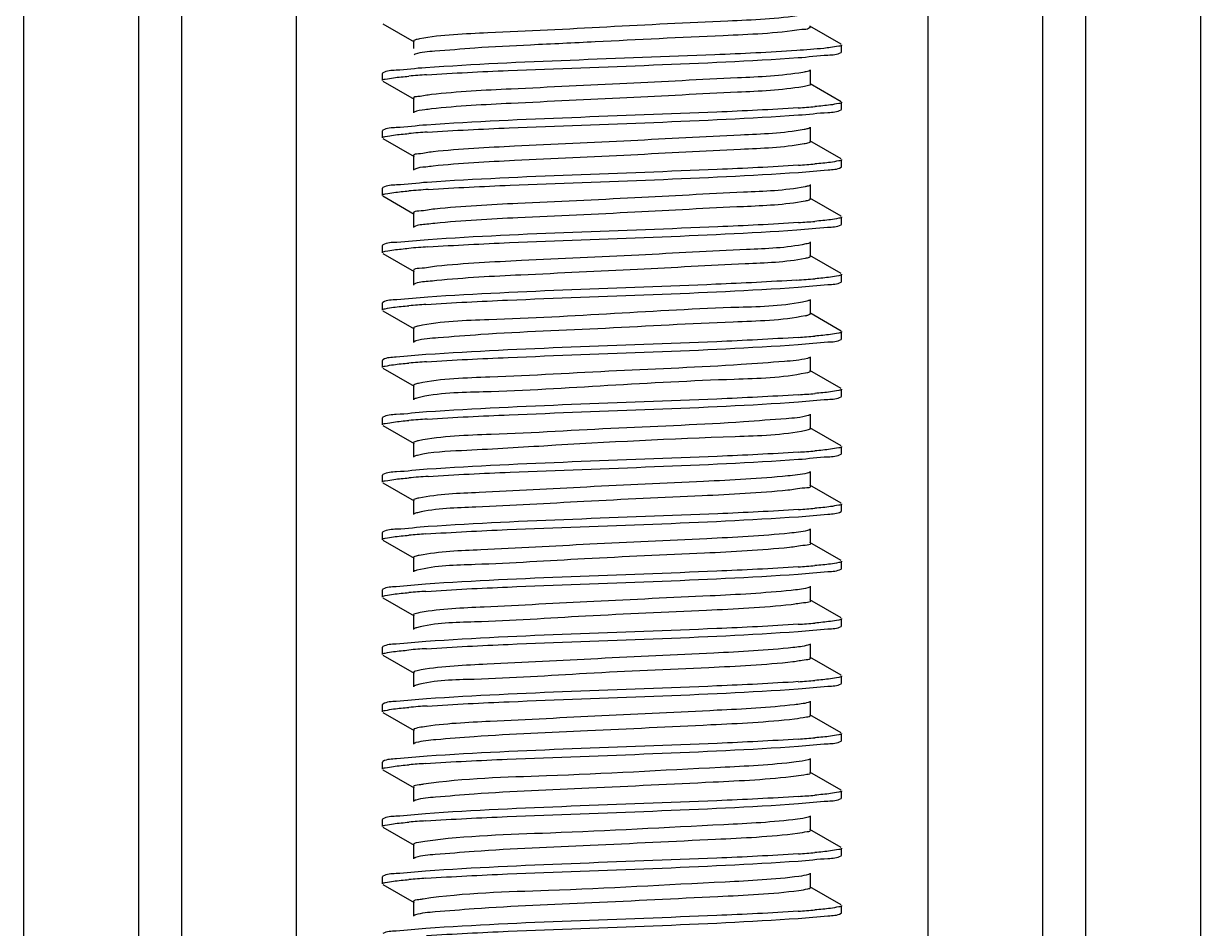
# Model space of a CAD drawing. Extents: x 1382187 to 1725648, y 860327 to 1571294.
# Drawn here: x 1506559.6 to 1507047.8, y 1249765.2 to 1250140.7 of the extents above; entities that cross this region are included whole.
import ezdxf

# ---------------------------------------------------------------- set-up
doc = ezdxf.new("R2010")
doc.units = 0
doc.header["$LTSCALE"] = 1000
doc.header["$MEASUREMENT"] = 0

msp = doc.modelspace()

# ---------------------------------------------------------------- linework, layer by layer
at = {"linetype": 'Continuous'}
for p, q in [((1506559.63, 1253335.18), (1506559.63, 1248594.16)), ((1506607.26, 1253335.18), (1506607.26, 1248594.16)), ((1506625.12, 1253335.18), (1506625.12, 1248594.16)), ((1506672.74, 1253335.18), (1506672.74, 1248594.16)), ((1506934.68, 1253335.18), (1506934.68, 1248594.16)), ((1506982.31, 1253335.18), (1506982.31, 1248594.16)), ((1507000.17, 1253335.18), (1507000.17, 1248594.16)), ((1507047.79, 1253335.18), (1507047.79, 1248594.16)), ((1506708.69, 1250140.6), (1506721.61, 1250133.11)), ((1506898.74, 1250132.19), (1506885.81, 1250139.67)), ((1506721.35, 1250133.41), (1506721.35, 1250130.41)), ((1506898.96, 1250128.95), (1506898.96, 1250131.93)), ((1506898.96, 1250128.95), (1506898.96, 1250131.93)), ((1506722.04, 1250127.95), (1506721.61, 1250127.76)), ((1506898.74, 1250128.69), (1506898.96, 1250128.95)), ((1506886.07, 1250115.55), (1506886.07, 1250121.51)), ((1506708.69, 1250120.28), (1506708.46, 1250120.02)), ((1506708.46, 1250117.04), (1506708.46, 1250120.02)), ((1506708.46, 1250117.04), (1506708.46, 1250120.02)), ((1506708.69, 1250116.78), (1506721.61, 1250109.3)), ((1506885.87, 1250115.82), (1506898.73, 1250108.38)), ((1506721.35, 1250109.6), (1506721.35, 1250103.65)), ((1506898.96, 1250105.14), (1506898.96, 1250108.11)), ((1506898.96, 1250105.14), (1506898.96, 1250108.11)), ((1506898.74, 1250104.88), (1506898.96, 1250105.14)), ((1506708.69, 1250096.47), (1506708.46, 1250096.21)), ((1506708.46, 1250093.23), (1506708.46, 1250096.21)), ((1506708.46, 1250093.23), (1506708.46, 1250096.21)), ((1506886.07, 1250091.74), (1506886.07, 1250097.7)), ((1506708.69, 1250092.97), (1506721.61, 1250085.49)), ((1506898.74, 1250084.56), (1506885.81, 1250092.04)), ((1506721.35, 1250085.79), (1506721.35, 1250079.84)), ((1506898.96, 1250081.32), (1506898.96, 1250084.3)), ((1506898.96, 1250081.32), (1506898.96, 1250084.3)), ((1506898.74, 1250081.06), (1506898.96, 1250081.32)), ((1506708.69, 1250072.65), (1506708.46, 1250072.39)), ((1506708.46, 1250069.42), (1506708.46, 1250072.39)), ((1506708.46, 1250069.42), (1506708.46, 1250072.39)), ((1506886.07, 1250067.93), (1506886.07, 1250073.88)), ((1506708.69, 1250069.16), (1506721.61, 1250061.67)), ((1506898.74, 1250060.75), (1506885.81, 1250068.23)), ((1506721.35, 1250061.98), (1506721.35, 1250056.02)), ((1506898.74, 1250057.25), (1506898.96, 1250057.51)), ((1506898.96, 1250057.51), (1506898.96, 1250060.49)), ((1506898.96, 1250057.51), (1506898.96, 1250060.49)), ((1506708.69, 1250048.84), (1506708.46, 1250048.58)), ((1506708.46, 1250045.6), (1506708.46, 1250048.58)), ((1506708.46, 1250045.6), (1506708.46, 1250048.58)), ((1506886.07, 1250044.12), (1506886.07, 1250050.07)), ((1506708.69, 1250045.34), (1506721.61, 1250037.86)), ((1506898.74, 1250036.94), (1506885.81, 1250044.42)), ((1506721.35, 1250038.16), (1506721.35, 1250032.21)), ((1506898.74, 1250033.44), (1506898.96, 1250033.7)), ((1506898.96, 1250033.7), (1506898.96, 1250036.68)), ((1506898.96, 1250033.7), (1506898.96, 1250036.68)), ((1506708.69, 1250025.03), (1506708.46, 1250024.77)), ((1506708.46, 1250021.79), (1506708.46, 1250024.77)), ((1506708.46, 1250021.79), (1506708.46, 1250024.77)), ((1506886.07, 1250020.3), (1506886.07, 1250026.26)), ((1506708.69, 1250021.53), (1506721.61, 1250014.05)), ((1506898.74, 1250013.12), (1506885.81, 1250020.61)), ((1506721.35, 1250014.35), (1506721.35, 1250008.4)), ((1506898.74, 1250009.62), (1506898.96, 1250009.89)), ((1506898.96, 1250009.89), (1506898.96, 1250012.86)), ((1506898.96, 1250009.89), (1506898.96, 1250012.86)), ((1506708.69, 1250001.22), (1506708.46, 1250000.96)), ((1506708.46, 1249997.98), (1506708.46, 1250000.96)), ((1506708.46, 1249997.98), (1506708.46, 1250000.96)), ((1506886.07, 1249996.49), (1506886.07, 1250002.44)), ((1506708.69, 1249997.72), (1506721.61, 1249990.24)), ((1506884.79, 1249995.82), (1506884.04, 1249995.65)), ((1506898.74, 1249989.31), (1506885.81, 1249996.79)), ((1506721.35, 1249990.54), (1506721.35, 1249984.58)), ((1506898.96, 1249986.07), (1506898.96, 1249989.05)), ((1506898.96, 1249986.07), (1506898.96, 1249989.05)), ((1506898.74, 1249985.81), (1506898.96, 1249986.07)), ((1506708.69, 1249977.4), (1506708.46, 1249977.14)), ((1506708.46, 1249974.17), (1506708.46, 1249977.14)), ((1506708.46, 1249974.17), (1506708.46, 1249977.14)), ((1506886.07, 1249972.68), (1506886.07, 1249978.63)), ((1506708.69, 1249973.91), (1506721.61, 1249966.42)), ((1506885.06, 1249972.08), (1506884.08, 1249971.84)), ((1506898.74, 1249965.5), (1506885.81, 1249972.98)), ((1506721.35, 1249966.72), (1506721.35, 1249960.77)), ((1506898.96, 1249962.26), (1506898.96, 1249965.24)), ((1506898.96, 1249962.26), (1506898.96, 1249965.24)), ((1506898.74, 1249962), (1506898.96, 1249962.26)), ((1506886.07, 1249948.87), (1506886.07, 1249954.82)), ((1506708.69, 1249953.59), (1506708.46, 1249953.33)), ((1506708.46, 1249950.35), (1506708.46, 1249953.33)), ((1506708.46, 1249950.35), (1506708.46, 1249953.33)), ((1506708.69, 1249950.09), (1506721.61, 1249942.61)), ((1506898.74, 1249941.68), (1506885.81, 1249949.17)), ((1506721.35, 1249942.91), (1506721.35, 1249936.96)), ((1506898.96, 1249938.45), (1506898.96, 1249941.42)), ((1506898.96, 1249938.45), (1506898.96, 1249941.42)), ((1506898.74, 1249938.19), (1506898.96, 1249938.45)), ((1506886.07, 1249925.05), (1506886.07, 1249931.01)), ((1506708.69, 1249929.78), (1506708.46, 1249929.52)), ((1506708.46, 1249926.54), (1506708.46, 1249929.52)), ((1506708.46, 1249926.54), (1506708.46, 1249929.52)), ((1506708.69, 1249926.28), (1506721.61, 1249918.8)), ((1506898.74, 1249917.87), (1506885.81, 1249925.35)), ((1506721.35, 1249919.1), (1506721.35, 1249913.15)), ((1506898.96, 1249914.63), (1506898.96, 1249917.61)), ((1506898.96, 1249914.63), (1506898.96, 1249917.61)), ((1506898.74, 1249914.37), (1506898.96, 1249914.63)), ((1506708.69, 1249905.97), (1506708.46, 1249905.7)), ((1506708.46, 1249902.73), (1506708.46, 1249905.7)), ((1506708.46, 1249902.73), (1506708.46, 1249905.7)), ((1506886.07, 1249901.24), (1506886.07, 1249907.19)), ((1506708.69, 1249902.47), (1506721.61, 1249894.99)), ((1506898.74, 1249894.06), (1506885.81, 1249901.54)), ((1506721.35, 1249895.29), (1506721.35, 1249889.33)), ((1506898.96, 1249890.82), (1506898.96, 1249893.8)), ((1506898.96, 1249890.82), (1506898.96, 1249893.8)), ((1506898.74, 1249890.56), (1506898.96, 1249890.82)), ((1506708.69, 1249882.15), (1506708.46, 1249881.89)), ((1506708.46, 1249878.92), (1506708.46, 1249881.89)), ((1506708.46, 1249878.92), (1506708.46, 1249881.89)), ((1506886.07, 1249877.43), (1506886.07, 1249883.38)), ((1506708.69, 1249878.65), (1506721.61, 1249871.17)), ((1506898.74, 1249870.25), (1506885.81, 1249877.73)), ((1506721.35, 1249871.47), (1506721.35, 1249865.52)), ((1506898.74, 1249866.75), (1506898.96, 1249867.01)), ((1506898.96, 1249867.01), (1506898.96, 1249869.99)), ((1506898.96, 1249867.01), (1506898.96, 1249869.99)), ((1506708.69, 1249858.34), (1506708.46, 1249858.08)), ((1506708.46, 1249855.1), (1506708.46, 1249858.08)), ((1506708.46, 1249855.1), (1506708.46, 1249858.08)), ((1506886.07, 1249853.61), (1506886.07, 1249859.57)), ((1506708.69, 1249854.84), (1506721.61, 1249847.36)), ((1506898.74, 1249846.43), (1506885.81, 1249853.92)), ((1506721.35, 1249847.66), (1506721.35, 1249841.71)), ((1506898.74, 1249842.94), (1506898.96, 1249843.2)), ((1506898.96, 1249843.2), (1506898.96, 1249846.17)), ((1506898.96, 1249843.2), (1506898.96, 1249846.17)), ((1506708.69, 1249834.53), (1506708.46, 1249834.27)), ((1506708.46, 1249831.29), (1506708.46, 1249834.27)), ((1506708.46, 1249831.29), (1506708.46, 1249834.27)), ((1506886.07, 1249829.8), (1506886.07, 1249835.75)), ((1506708.69, 1249831.03), (1506721.61, 1249823.55)), ((1506898.74, 1249822.62), (1506885.81, 1249830.1)), ((1506721.35, 1249823.85), (1506721.35, 1249817.89)), ((1506898.74, 1249819.12), (1506898.96, 1249819.38)), ((1506898.96, 1249819.38), (1506898.96, 1249822.36)), ((1506898.96, 1249819.38), (1506898.96, 1249822.36)), ((1506708.69, 1249810.71), (1506708.46, 1249810.45)), ((1506708.46, 1249807.48), (1506708.46, 1249810.45)), ((1506708.46, 1249807.48), (1506708.46, 1249810.45)), ((1506886.07, 1249805.99), (1506886.07, 1249811.94)), ((1506708.69, 1249807.22), (1506721.61, 1249799.73)), ((1506898.74, 1249798.81), (1506885.81, 1249806.29)), ((1506721.35, 1249800.04), (1506721.35, 1249794.08)), ((1506898.96, 1249795.57), (1506898.96, 1249798.55)), ((1506898.96, 1249795.57), (1506898.96, 1249798.55)), ((1506898.74, 1249795.31), (1506898.96, 1249795.57)), ((1506708.69, 1249786.9), (1506708.46, 1249786.64)), ((1506708.46, 1249783.66), (1506708.46, 1249786.64)), ((1506708.46, 1249783.66), (1506708.46, 1249786.64)), ((1506886.07, 1249782.18), (1506886.07, 1249788.13)), ((1506708.69, 1249783.4), (1506721.61, 1249775.92)), ((1506898.74, 1249775), (1506885.81, 1249782.48)), ((1506721.35, 1249776.22), (1506721.35, 1249770.27)), ((1506898.96, 1249771.76), (1506898.96, 1249774.73)), ((1506898.96, 1249771.76), (1506898.96, 1249774.73)), ((1506898.74, 1249771.5), (1506898.96, 1249771.76))]:
    msp.add_line(p, q, dxfattribs=at)
for centre, radius, start, end in [((1506754.25, 1249705.27), 415.08, 93.7926, 94.8061), ((1506853.58, 1250514.87), 410.04, 273.8292, 274.8033), ((1506754.65, 1249676.49), 420.06, 93.7603, 94.8057), ((1506853.64, 1250490.29), 409.27, 273.8342, 274.8034), ((1506755.09, 1249647.06), 425.69, 93.7255, 94.8043), ((1506853.77, 1250464.83), 407.62, 273.8451, 274.8038), ((1506755.01, 1249624.27), 424.66, 93.7318, 94.8044), ((1506852.91, 1250451.69), 418.32, 273.7704, 274.8067), ((1506753.95, 1249613.82), 411.26, 93.8184, 94.8057), ((1506880.39, 1250036.99), 17.9, 281.5616, 283.1978), ((1506853.58, 1250419.61), 410.03, 273.8292, 274.8033), ((1506754.24, 1249586.35), 414.93, 93.7936, 94.8061), ((1506853.58, 1250395.81), 410.05, 273.8291, 274.8033), ((1506754.63, 1249557.6), 419.88, 93.7615, 94.8057), ((1506853.63, 1250371.28), 409.32, 273.8339, 274.8034), ((1506755.08, 1249528.18), 425.5, 93.7266, 94.8043), ((1506853.76, 1250345.82), 407.68, 273.8448, 274.8037), ((1506753.76, 1249520.93), 408.89, 93.8354, 94.8048), ((1506853.63, 1250323.62), 409.29, 273.8341, 274.8034), ((1506753.94, 1249494.85), 411.16, 93.8191, 94.8056), ((1506853.58, 1250300.53), 410.02, 273.8293, 274.8033), ((1506754.23, 1249467.42), 414.79, 93.7945, 94.8061), ((1506853.57, 1250276.76), 410.06, 273.829, 274.8033), ((1506754.62, 1249438.76), 419.66, 93.7629, 94.8058), ((1506853.62, 1250252.44), 409.55, 273.8325, 274.8033), ((1506753.68, 1249426.65), 407.91, 93.8435, 94.8035), ((1506853.75, 1250226.91), 407.83, 273.8438, 274.8035), ((1506753.76, 1249401.92), 408.84, 93.8358, 94.8047), ((1506853.64, 1250204.52), 409.26, 273.8343, 274.8034), ((1506753.93, 1249375.89), 411.06, 93.8198, 94.8056), ((1506853.58, 1250181.46), 410, 273.8293, 274.8033)]:
    msp.add_arc(centre, radius, start, end, dxfattribs=at)
for points, knots in [([(1506882.45, 1250144.19), (1506872.33, 1250142.61), (1506845.28, 1250141.5), (1506801.89, 1250139.33), (1506759.28, 1250136.96), (1506733.19, 1250136.11), (1506723.85, 1250134.35)], [0, 0, 0, 0, 0.193342, 0.50965, 0.820575, 1, 1, 1, 1]), ([(1506882.45, 1250138.24), (1506871.68, 1250136.55), (1506843, 1250135.48), (1506805.49, 1250133.49), (1506771.14, 1250131.87), (1506748.9, 1250130.82), (1506733.06, 1250129.37), (1506724.64, 1250128.88), (1506722.04, 1250127.95)], [0, 0, 0, 0, 0.203475, 0.533865, 0.701503, 0.845145, 0.948486, 1, 1, 1, 1]), ([(1506885.81, 1250139.67), (1506886.03, 1250139.54), (1506884.87, 1250137.76), (1506883.51, 1250138.41), (1506882.45, 1250138.24)], [0, 0, 0, 0, 0.189692, 1, 1, 1, 1]), ([(1506723.85, 1250134.35), (1506723.21, 1250134.23), (1506722.5, 1250134.07), (1506721.35, 1250133.67), (1506721.35, 1250133.41)], [0, 0, 0, 0, 0.711587, 1, 1, 1, 1]), ([(1506894.3, 1250130.73), (1506893.41, 1250130.62), (1506888.76, 1250130.1), (1506884.09, 1250129.77), (1506880.32, 1250129.51)], [0, 0, 0, 0, 0.191038, 1, 1, 1, 1]), ([(1506898.96, 1250131.93), (1506898.96, 1250131.49), (1506896.64, 1250131.21), (1506895.47, 1250130.89), (1506894.3, 1250130.73)], [0, 0, 0, 0, 0.271231, 1, 1, 1, 1]), ([(1506880.32, 1250129.51), (1506869, 1250128.76), (1506817.7, 1250126.3), (1506766.34, 1250125.1), (1506726.41, 1250122.38)], [0, 0, 0, 0, 0.220809, 1, 1, 1, 1]), ([(1506726.8, 1250119.43), (1506738.09, 1250120.2), (1506789.48, 1250122.67), (1506840.93, 1250123.86), (1506880.96, 1250126.58)], [0, 0, 0, 0, 0.220033, 1, 1, 1, 1]), ([(1506880.96, 1250126.58), (1506885.07, 1250126.86), (1506890.84, 1250127.66), (1506897.13, 1250127.77), (1506898.74, 1250128.69)], [0, 0, 0, 0, 0.690315, 1, 1, 1, 1]), ([(1506726.41, 1250122.38), (1506722.31, 1250122.11), (1506716.56, 1250121.31), (1506710.29, 1250121.2), (1506708.69, 1250120.28)], [0, 0, 0, 0, 0.690276, 1, 1, 1, 1]), ([(1506882.92, 1250120.46), (1506873.97, 1250118.95), (1506849.52, 1250117.93), (1506809.19, 1250115.73), (1506766.84, 1250113.81), (1506739.77, 1250112.44), (1506728.79, 1250111.23)], [0, 0, 0, 0, 0.176416, 0.473758, 0.785535, 1, 1, 1, 1]), ([(1506885.81, 1250121.21), (1506885.49, 1250121.02), (1506884.51, 1250120.75), (1506883.54, 1250120.56), (1506882.92, 1250120.46)], [0, 0, 0, 0, 0.372348, 1, 1, 1, 1]), ([(1506708.46, 1250117.04), (1506708.46, 1250117.48), (1506710.75, 1250117.76), (1506711.91, 1250118.08), (1506713.07, 1250118.23)], [0, 0, 0, 0, 0.271439, 1, 1, 1, 1]), ([(1506728.79, 1250111.23), (1506726.93, 1250111.02), (1506725.15, 1250110.48), (1506721.35, 1250110.29), (1506721.35, 1250109.6)], [0, 0, 0, 0, 0.732536, 1, 1, 1, 1]), ([(1506882.92, 1250114.5), (1506873.97, 1250113), (1506849.52, 1250111.98), (1506809.19, 1250109.78), (1506766.84, 1250107.86), (1506739.77, 1250106.49), (1506728.79, 1250105.27)], [0, 0, 0, 0, 0.176416, 0.473758, 0.785535, 1, 1, 1, 1]), ([(1506886.07, 1250115.55), (1506886.07, 1250115.24), (1506884.59, 1250114.84), (1506883.72, 1250114.64), (1506882.92, 1250114.5)], [0, 0, 0, 0, 0.283117, 1, 1, 1, 1]), ([(1506898.96, 1250108.11), (1506898.96, 1250107.68), (1506896.67, 1250107.39), (1506895.51, 1250107.08), (1506894.36, 1250106.93)], [0, 0, 0, 0, 0.271491, 1, 1, 1, 1]), ([(1506728.79, 1250105.27), (1506727.9, 1250105.17), (1506725.51, 1250104.81), (1506722.94, 1250104.72), (1506721.61, 1250103.95)], [0, 0, 0, 0, 0.371201, 1, 1, 1, 1]), ([(1506880.96, 1250105.74), (1506869.72, 1250104.98), (1506818.34, 1250102.51), (1506766.89, 1250101.3), (1506726.8, 1250098.6)], [0, 0, 0, 0, 0.218896, 1, 1, 1, 1]), ([(1506727.1, 1250095.64), (1506738.41, 1250096.4), (1506789.71, 1250098.86), (1506841.08, 1250100.05), (1506881, 1250102.77)], [0, 0, 0, 0, 0.220774, 1, 1, 1, 1]), ([(1506881, 1250102.77), (1506885.11, 1250103.05), (1506890.86, 1250103.85), (1506897.14, 1250103.96), (1506898.74, 1250104.88)], [0, 0, 0, 0, 0.690269, 1, 1, 1, 1]), ([(1506726.8, 1250098.6), (1506722.6, 1250098.32), (1506716.73, 1250097.5), (1506710.32, 1250097.41), (1506708.69, 1250096.47)], [0, 0, 0, 0, 0.690689, 1, 1, 1, 1]), ([(1506883.36, 1250096.72), (1506874.7, 1250095.15), (1506850.63, 1250094.22), (1506810.65, 1250091.96), (1506768.1, 1250090.07), (1506740.72, 1250088.68), (1506729.5, 1250087.49)], [0, 0, 0, 0, 0.171322, 0.466729, 0.780436, 1, 1, 1, 1]), ([(1506885.81, 1250097.39), (1506885.53, 1250097.23), (1506884.71, 1250096.99), (1506883.88, 1250096.81), (1506883.36, 1250096.72)], [0, 0, 0, 0, 0.378906, 1, 1, 1, 1]), ([(1506708.46, 1250093.23), (1506708.46, 1250093.67), (1506710.79, 1250093.95), (1506711.96, 1250094.27), (1506713.13, 1250094.42)], [0, 0, 0, 0, 0.271222, 1, 1, 1, 1]), ([(1506886.07, 1250091.74), (1506886.07, 1250091.46), (1506884.81, 1250091.07), (1506884.05, 1250090.89), (1506883.36, 1250090.77)], [0, 0, 0, 0, 0.286608, 1, 1, 1, 1]), ([(1506729.5, 1250087.49), (1506727.46, 1250087.27), (1506725.53, 1250086.67), (1506721.35, 1250086.53), (1506721.35, 1250085.79)], [0, 0, 0, 0, 0.7335, 1, 1, 1, 1]), ([(1506883.36, 1250090.77), (1506874.7, 1250089.2), (1506850.63, 1250088.27), (1506810.65, 1250086.01), (1506768.1, 1250084.12), (1506740.72, 1250082.73), (1506729.5, 1250081.54)], [0, 0, 0, 0, 0.171322, 0.466729, 0.780436, 1, 1, 1, 1]), ([(1506729.5, 1250081.54), (1506728.51, 1250081.43), (1506725.89, 1250081.04), (1506723.06, 1250080.98), (1506721.61, 1250080.14)], [0, 0, 0, 0, 0.373307, 1, 1, 1, 1]), ([(1506881, 1250081.94), (1506869.81, 1250081.17), (1506818.51, 1250078.7), (1506767.15, 1250077.49), (1506727.1, 1250074.81)], [0, 0, 0, 0, 0.218489, 1, 1, 1, 1]), ([(1506898.96, 1250084.3), (1506898.96, 1250083.87), (1506896.68, 1250083.58), (1506895.52, 1250083.27), (1506894.37, 1250083.12)], [0, 0, 0, 0, 0.271533, 1, 1, 1, 1]), ([(1506727.43, 1250071.85), (1506738.77, 1250072.6), (1506790, 1250075.06), (1506841.28, 1250076.25), (1506881.1, 1250078.97)], [0, 0, 0, 0, 0.221632, 1, 1, 1, 1]), ([(1506881.1, 1250078.97), (1506885.18, 1250079.24), (1506890.91, 1250080.04), (1506897.14, 1250080.15), (1506898.74, 1250081.06)], [0, 0, 0, 0, 0.690169, 1, 1, 1, 1]), ([(1506727.1, 1250074.81), (1506722.83, 1250074.52), (1506716.86, 1250073.69), (1506710.35, 1250073.61), (1506708.69, 1250072.65)], [0, 0, 0, 0, 0.690984, 1, 1, 1, 1]), ([(1506883.77, 1250072.98), (1506875.4, 1250071.35), (1506851.72, 1250070.52), (1506812.11, 1250068.19), (1506769.38, 1250066.33), (1506741.69, 1250064.92), (1506730.23, 1250063.75)], [0, 0, 0, 0, 0.16621, 0.459673, 0.775317, 1, 1, 1, 1]), ([(1506885.81, 1250073.58), (1506885.57, 1250073.44), (1506884.89, 1250073.22), (1506884.2, 1250073.07), (1506883.77, 1250072.98)], [0, 0, 0, 0, 0.386574, 1, 1, 1, 1]), ([(1506708.46, 1250069.42), (1506708.46, 1250069.86), (1506710.83, 1250070.14), (1506712.02, 1250070.47), (1506713.21, 1250070.62)], [0, 0, 0, 0, 0.270951, 1, 1, 1, 1]), ([(1506883.77, 1250067.03), (1506875.4, 1250065.39), (1506851.72, 1250064.57), (1506812.11, 1250062.24), (1506769.38, 1250060.38), (1506741.69, 1250058.97), (1506730.23, 1250057.8)], [0, 0, 0, 0, 0.16621, 0.459673, 0.775317, 1, 1, 1, 1]), ([(1506886.07, 1250067.93), (1506886.07, 1250067.68), (1506885.03, 1250067.3), (1506884.35, 1250067.14), (1506883.77, 1250067.03)], [0, 0, 0, 0, 0.29131, 1, 1, 1, 1]), ([(1506730.23, 1250063.75), (1506728.01, 1250063.53), (1506725.92, 1250062.86), (1506721.35, 1250062.78), (1506721.35, 1250061.98)], [0, 0, 0, 0, 0.734301, 1, 1, 1, 1]), ([(1506730.23, 1250057.8), (1506729.14, 1250057.69), (1506726.29, 1250057.27), (1506723.19, 1250057.24), (1506721.61, 1250056.32)], [0, 0, 0, 0, 0.375224, 1, 1, 1, 1]), ([(1506881.1, 1250058.13), (1506869.95, 1250057.37), (1506818.73, 1250054.9), (1506767.45, 1250053.67), (1506727.43, 1250051.01)], [0, 0, 0, 0, 0.217929, 1, 1, 1, 1]), ([(1506880.42, 1250055.11), (1506884.66, 1250055.39), (1506890.61, 1250056.21), (1506897.09, 1250056.3), (1506898.74, 1250057.25)], [0, 0, 0, 0, 0.690884, 1, 1, 1, 1]), ([(1506898.96, 1250060.49), (1506898.96, 1250060.06), (1506896.7, 1250059.77), (1506895.55, 1250059.46), (1506894.4, 1250059.31)], [0, 0, 0, 0, 0.271629, 1, 1, 1, 1]), ([(1506727.37, 1250048.03), (1506738.62, 1250048.78), (1506789.64, 1250051.23), (1506840.72, 1250052.44), (1506880.42, 1250055.11)], [0, 0, 0, 0, 0.220785, 1, 1, 1, 1]), ([(1506727.43, 1250051.01), (1506723.09, 1250050.73), (1506717.01, 1250049.88), (1506710.37, 1250049.81), (1506708.69, 1250048.84)], [0, 0, 0, 0, 0.691296, 1, 1, 1, 1]), ([(1506884.14, 1250049.25), (1506876.08, 1250047.53), (1506852.79, 1250046.83), (1506813.56, 1250044.41), (1506770.66, 1250042.6), (1506742.69, 1250041.16), (1506730.99, 1250040.02)], [0, 0, 0, 0, 0.161077, 0.452585, 0.770175, 1, 1, 1, 1]), ([(1506885.81, 1250049.77), (1506885.61, 1250049.65), (1506885.05, 1250049.46), (1506884.49, 1250049.32), (1506884.14, 1250049.25)], [0, 0, 0, 0, 0.395232, 1, 1, 1, 1]), ([(1506708.46, 1250045.6), (1506708.46, 1250046.05), (1506710.83, 1250046.33), (1506712.01, 1250046.65), (1506713.2, 1250046.81)], [0, 0, 0, 0, 0.270992, 1, 1, 1, 1]), ([(1506883.9, 1250043.24), (1506875.7, 1250041.59), (1506852.34, 1250040.8), (1506813.09, 1250038.46), (1506770.4, 1250036.63), (1506742.61, 1250035.2), (1506730.99, 1250034.06)], [0, 0, 0, 0, 0.163685, 0.455244, 0.771393, 1, 1, 1, 1]), ([(1506886.07, 1250044.12), (1506886.07, 1250043.88), (1506885.09, 1250043.5), (1506884.45, 1250043.35), (1506883.9, 1250043.24)], [0, 0, 0, 0, 0.292957, 1, 1, 1, 1]), ([(1506730.99, 1250040.02), (1506728.59, 1250039.78), (1506726.33, 1250039.04), (1506721.35, 1250039.04), (1506721.35, 1250038.16)], [0, 0, 0, 0, 0.734958, 1, 1, 1, 1]), ([(1506730.99, 1250034.06), (1506729.8, 1250033.95), (1506726.7, 1250033.5), (1506723.32, 1250033.51), (1506721.61, 1250032.51)], [0, 0, 0, 0, 0.376966, 1, 1, 1, 1]), ([(1506880.42, 1250034.27), (1506869.23, 1250033.52), (1506818.22, 1250031.07), (1506767.14, 1250029.84), (1506727.37, 1250027.2)], [0, 0, 0, 0, 0.219586, 1, 1, 1, 1]), ([(1506880.96, 1250031.33), (1506885.07, 1250031.61), (1506890.84, 1250032.41), (1506897.13, 1250032.52), (1506898.74, 1250033.44)], [0, 0, 0, 0, 0.690315, 1, 1, 1, 1]), ([(1506898.96, 1250036.68), (1506898.96, 1250036.24), (1506896.66, 1250035.96), (1506895.49, 1250035.64), (1506894.33, 1250035.49)], [0, 0, 0, 0, 0.271348, 1, 1, 1, 1]), ([(1506726.56, 1250024.17), (1506737.84, 1250024.93), (1506789.31, 1250027.41), (1506840.84, 1250028.6), (1506880.96, 1250031.33)], [0, 0, 0, 0, 0.219478, 1, 1, 1, 1]), ([(1506708.46, 1250021.79), (1506708.46, 1250022.22), (1506710.73, 1250022.51), (1506711.89, 1250022.82), (1506713.03, 1250022.97)], [0, 0, 0, 0, 0.27158, 1, 1, 1, 1]), ([(1506727.37, 1250027.2), (1506723.04, 1250026.91), (1506716.98, 1250026.07), (1506710.37, 1250025.99), (1506708.69, 1250025.03)], [0, 0, 0, 0, 0.69124, 1, 1, 1, 1]), ([(1506884.48, 1250025.51), (1506875.3, 1250023.35), (1506848.39, 1250022.98), (1506804.56, 1250020.29), (1506760.29, 1250017.83), (1506732.94, 1250017.2), (1506723.35, 1250015.19)], [0, 0, 0, 0, 0.175128, 0.495203, 0.817983, 1, 1, 1, 1]), ([(1506885.81, 1250025.96), (1506885.64, 1250025.86), (1506885.2, 1250025.69), (1506884.75, 1250025.57), (1506884.48, 1250025.51)], [0, 0, 0, 0, 0.405131, 1, 1, 1, 1]), ([(1506883.98, 1250019.45), (1506874.14, 1250017.43), (1506846.25, 1250016.82), (1506801.5, 1250014), (1506760.59, 1250012.58), (1506734.48, 1250010.5), (1506725.4, 1250009.86), (1506722.41, 1250009.01)], [0, 0, 0, 0, 0.186078, 0.513276, 0.832943, 0.94246, 1, 1, 1, 1]), ([(1506886.07, 1250020.3), (1506886.07, 1250020.12), (1506885.39, 1250019.77), (1506884.88, 1250019.65), (1506884.48, 1250019.56)], [0, 0, 0, 0, 0.304522, 1, 1, 1, 1]), ([(1506723.35, 1250015.19), (1506722.85, 1250015.08), (1506722.24, 1250014.94), (1506721.35, 1250014.57), (1506721.35, 1250014.35)], [0, 0, 0, 0, 0.704943, 1, 1, 1, 1]), ([(1506722.41, 1250009.01), (1506722.26, 1250008.96), (1506721.98, 1250008.87), (1506721.72, 1250008.76), (1506721.61, 1250008.7)], [0, 0, 0, 0, 0.573549, 1, 1, 1, 1]), ([(1506880.96, 1250010.49), (1506869.7, 1250009.73), (1506818.23, 1250007.25), (1506766.7, 1250006.05), (1506726.56, 1250003.33)], [0, 0, 0, 0, 0.219133, 1, 1, 1, 1]), ([(1506880.96, 1250007.52), (1506885.07, 1250007.8), (1506890.84, 1250008.6), (1506897.13, 1250008.7), (1506898.74, 1250009.62)], [0, 0, 0, 0, 0.690316, 1, 1, 1, 1]), ([(1506898.96, 1250012.86), (1506898.96, 1250012.43), (1506896.67, 1250012.14), (1506895.51, 1250011.83), (1506894.36, 1250011.68)], [0, 0, 0, 0, 0.271492, 1, 1, 1, 1]), ([(1506726.56, 1250003.33), (1506722.42, 1250003.05), (1506716.62, 1250002.25), (1506710.3, 1250002.14), (1506708.69, 1250001.22)], [0, 0, 0, 0, 0.690447, 1, 1, 1, 1]), ([(1506726.79, 1250000.37), (1506738.08, 1250001.13), (1506789.47, 1250003.6), (1506840.92, 1250004.8), (1506880.96, 1250007.52)], [0, 0, 0, 0, 0.220011, 1, 1, 1, 1]), ([(1506708.46, 1249997.98), (1506708.46, 1249998.41), (1506710.75, 1249998.7), (1506711.91, 1249999.01), (1506713.07, 1249999.16)], [0, 0, 0, 0, 0.271445, 1, 1, 1, 1]), ([(1506884.79, 1250001.77), (1506881.67, 1250000.96), (1506872.42, 1250000.27), (1506846.1, 1249998.26), (1506805.28, 1249996.8), (1506760.77, 1249994), (1506733.12, 1249993.4), (1506723.39, 1249991.38)], [0, 0, 0, 0, 0.059799, 0.170734, 0.490641, 0.815855, 1, 1, 1, 1]), ([(1506885.81, 1250002.14), (1506885.68, 1250002.07), (1506885.34, 1250001.93), (1506884.99, 1250001.83), (1506884.79, 1250001.77)], [0, 0, 0, 0, 0.416277, 1, 1, 1, 1]), ([(1506884.04, 1249995.65), (1506874.35, 1249993.63), (1506846.77, 1249992.98), (1506802.23, 1249990.56), (1506758.47, 1249987.73), (1506731.66, 1249987.56), (1506722.7, 1249985.27)], [0, 0, 0, 0, 0.183701, 0.508444, 0.82842, 1, 1, 1, 1]), ([(1506886.07, 1249996.49), (1506886.07, 1249996.34), (1506885.54, 1249996.01), (1506885.12, 1249995.91), (1506884.79, 1249995.82)], [0, 0, 0, 0, 0.312927, 1, 1, 1, 1]), ([(1506723.39, 1249991.38), (1506722.88, 1249991.28), (1506722.26, 1249991.14), (1506721.35, 1249990.76), (1506721.35, 1249990.54)], [0, 0, 0, 0, 0.705397, 1, 1, 1, 1]), ([(1506898.96, 1249989.05), (1506898.96, 1249988.62), (1506896.67, 1249988.33), (1506895.51, 1249988.02), (1506894.36, 1249987.87)], [0, 0, 0, 0, 0.271491, 1, 1, 1, 1]), ([(1506722.7, 1249985.27), (1506722.48, 1249985.21), (1506722.11, 1249985.11), (1506721.75, 1249984.97), (1506721.61, 1249984.89)], [0, 0, 0, 0, 0.586059, 1, 1, 1, 1]), ([(1506880.96, 1249986.68), (1506869.72, 1249985.92), (1506818.33, 1249983.44), (1506766.88, 1249982.24), (1506726.79, 1249979.53)], [0, 0, 0, 0, 0.218907, 1, 1, 1, 1]), ([(1506881, 1249983.71), (1506885.11, 1249983.99), (1506890.86, 1249984.78), (1506897.14, 1249984.89), (1506898.74, 1249985.81)], [0, 0, 0, 0, 0.690272, 1, 1, 1, 1]), ([(1506726.79, 1249979.53), (1506722.6, 1249979.25), (1506716.73, 1249978.44), (1506710.32, 1249978.34), (1506708.69, 1249977.4)], [0, 0, 0, 0, 0.69068, 1, 1, 1, 1]), ([(1506727.09, 1249976.58), (1506738.4, 1249977.33), (1506789.7, 1249979.8), (1506841.07, 1249980.99), (1506881, 1249983.71)], [0, 0, 0, 0, 0.220746, 1, 1, 1, 1]), ([(1506708.46, 1249974.17), (1506708.46, 1249974.61), (1506710.79, 1249974.89), (1506711.96, 1249975.21), (1506713.13, 1249975.36)], [0, 0, 0, 0, 0.271231, 1, 1, 1, 1]), ([(1506885.06, 1249978.04), (1506882.11, 1249977.17), (1506873.07, 1249976.55), (1506847.02, 1249974.44), (1506806.1, 1249973.03), (1506761.28, 1249970.22), (1506733.33, 1249969.6), (1506723.46, 1249967.58)], [0, 0, 0, 0, 0.056967, 0.166117, 0.485703, 0.813401, 1, 1, 1, 1]), ([(1506885.81, 1249978.33), (1506885.71, 1249978.27), (1506885.47, 1249978.16), (1506885.21, 1249978.08), (1506885.06, 1249978.04)], [0, 0, 0, 0, 0.42914, 1, 1, 1, 1]), ([(1506884.08, 1249971.84), (1506874.51, 1249969.83), (1506838.02, 1249968.92), (1506790.51, 1249966.35), (1506746.64, 1249963.65), (1506728.99, 1249962.91), (1506723.01, 1249961.53)], [0, 0, 0, 0, 0.181624, 0.673933, 0.885992, 1, 1, 1, 1]), ([(1506886.07, 1249972.68), (1506886.07, 1249972.55), (1506885.68, 1249972.26), (1506885.32, 1249972.16), (1506885.06, 1249972.08)], [0, 0, 0, 0, 0.323936, 1, 1, 1, 1]), ([(1506723.46, 1249967.58), (1506722.93, 1249967.48), (1506722.3, 1249967.33), (1506721.35, 1249966.95), (1506721.35, 1249966.72)], [0, 0, 0, 0, 0.706204, 1, 1, 1, 1]), ([(1506898.96, 1249965.24), (1506898.96, 1249964.8), (1506896.68, 1249964.52), (1506895.52, 1249964.2), (1506894.37, 1249964.06)], [0, 0, 0, 0, 0.27153, 1, 1, 1, 1]), ([(1506723.01, 1249961.53), (1506722.72, 1249961.47), (1506722.25, 1249961.35), (1506721.78, 1249961.17), (1506721.61, 1249961.07)], [0, 0, 0, 0, 0.596978, 1, 1, 1, 1]), ([(1506881, 1249962.87), (1506869.81, 1249962.11), (1506818.5, 1249959.64), (1506767.14, 1249958.42), (1506727.09, 1249955.74)], [0, 0, 0, 0, 0.218507, 1, 1, 1, 1]), ([(1506727.42, 1249952.79), (1506738.76, 1249953.54), (1506789.99, 1249955.99), (1506841.27, 1249957.18), (1506881.1, 1249959.9)], [0, 0, 0, 0, 0.221603, 1, 1, 1, 1]), ([(1506881.1, 1249959.9), (1506885.18, 1249960.18), (1506890.91, 1249960.97), (1506897.14, 1249961.08), (1506898.74, 1249962)], [0, 0, 0, 0, 0.690172, 1, 1, 1, 1]), ([(1506727.09, 1249955.74), (1506722.83, 1249955.46), (1506716.86, 1249954.63), (1506710.35, 1249954.54), (1506708.69, 1249953.59)], [0, 0, 0, 0, 0.690974, 1, 1, 1, 1]), ([(1506885.81, 1249954.52), (1506885.48, 1249954.32), (1506882.42, 1249953.51), (1506879.32, 1249953.25), (1506876.59, 1249952.98)], [0, 0, 0, 0, 0.122489, 1, 1, 1, 1]), ([(1506708.46, 1249950.35), (1506708.46, 1249950.8), (1506710.83, 1249951.08), (1506712.02, 1249951.4), (1506713.21, 1249951.56)], [0, 0, 0, 0, 0.27096, 1, 1, 1, 1]), ([(1506876.59, 1249952.98), (1506865, 1249951.84), (1506837.22, 1249950.41), (1506794.52, 1249948.58), (1506755.2, 1249946.23), (1506731.77, 1249945.44), (1506723.55, 1249943.79)], [0, 0, 0, 0, 0.227856, 0.543944, 0.835881, 1, 1, 1, 1]), ([(1506876.59, 1249947.03), (1506864.81, 1249945.87), (1506836.63, 1249944.42), (1506793.46, 1249942.63), (1506754.19, 1249940.1), (1506730.92, 1249939.54), (1506723.02, 1249937.72)], [0, 0, 0, 0, 0.230632, 0.550008, 0.84183, 1, 1, 1, 1]), ([(1506886.07, 1249948.87), (1506886.08, 1249948.01), (1506881.18, 1249947.99), (1506878.95, 1249947.26), (1506876.59, 1249947.03)], [0, 0, 0, 0, 0.265163, 1, 1, 1, 1]), ([(1506723.55, 1249943.79), (1506722.99, 1249943.68), (1506722.34, 1249943.53), (1506721.35, 1249943.15), (1506721.35, 1249942.91)], [0, 0, 0, 0, 0.707279, 1, 1, 1, 1]), ([(1506898.96, 1249941.42), (1506898.96, 1249940.99), (1506896.69, 1249940.71), (1506895.55, 1249940.4), (1506894.4, 1249940.25)], [0, 0, 0, 0, 0.271626, 1, 1, 1, 1]), ([(1506723.02, 1249937.72), (1506722.73, 1249937.66), (1506722.25, 1249937.53), (1506721.79, 1249937.36), (1506721.61, 1249937.26)], [0, 0, 0, 0, 0.596953, 1, 1, 1, 1]), ([(1506726.41, 1249928.91), (1506737.69, 1249929.67), (1506789.22, 1249932.16), (1506840.81, 1249933.35), (1506881, 1249936.08)], [0, 0, 0, 0, 0.219156, 1, 1, 1, 1]), ([(1506881.1, 1249939.06), (1506869.95, 1249938.3), (1506818.72, 1249935.83), (1506767.44, 1249934.61), (1506727.42, 1249931.95)], [0, 0, 0, 0, 0.217948, 1, 1, 1, 1]), ([(1506881, 1249936.08), (1506885.11, 1249936.36), (1506890.86, 1249937.16), (1506897.14, 1249937.27), (1506898.74, 1249938.19)], [0, 0, 0, 0, 0.69027, 1, 1, 1, 1]), ([(1506727.42, 1249931.95), (1506723.08, 1249931.66), (1506717.01, 1249930.82), (1506710.37, 1249930.75), (1506708.69, 1249929.78)], [0, 0, 0, 0, 0.691286, 1, 1, 1, 1]), ([(1506885.81, 1249930.7), (1506885.5, 1249930.52), (1506882.7, 1249929.75), (1506879.84, 1249929.5), (1506877.34, 1249929.24)], [0, 0, 0, 0, 0.124444, 1, 1, 1, 1]), ([(1506708.46, 1249926.54), (1506708.46, 1249926.97), (1506710.73, 1249927.26), (1506711.88, 1249927.57), (1506713.02, 1249927.72)], [0, 0, 0, 0, 0.271632, 1, 1, 1, 1]), ([(1506877.34, 1249929.24), (1506865.93, 1249928.07), (1506838.31, 1249926.66), (1506795.61, 1249924.8), (1506755.92, 1249922.49), (1506732.16, 1249921.64), (1506723.74, 1249920.01)], [0, 0, 0, 0, 0.223654, 0.53891, 0.832763, 1, 1, 1, 1]), ([(1506877.34, 1249923.29), (1506865.61, 1249922.09), (1506837.26, 1249920.64), (1506793.72, 1249918.85), (1506754.13, 1249916.2), (1506730.65, 1249915.79), (1506722.8, 1249913.86)], [0, 0, 0, 0, 0.228548, 0.5497, 0.843389, 1, 1, 1, 1]), ([(1506886.07, 1249925.05), (1506886.08, 1249924.26), (1506881.58, 1249924.17), (1506879.52, 1249923.52), (1506877.34, 1249923.29)], [0, 0, 0, 0, 0.265626, 1, 1, 1, 1]), ([(1506723.74, 1249920.01), (1506723.13, 1249919.9), (1506722.44, 1249919.74), (1506721.35, 1249919.35), (1506721.35, 1249919.1)], [0, 0, 0, 0, 0.709708, 1, 1, 1, 1]), ([(1506898.96, 1249917.61), (1506898.96, 1249917.18), (1506896.68, 1249916.89), (1506895.52, 1249916.58), (1506894.37, 1249916.43)], [0, 0, 0, 0, 0.27153, 1, 1, 1, 1]), ([(1506722.8, 1249913.86), (1506722.56, 1249913.8), (1506722.16, 1249913.69), (1506721.76, 1249913.53), (1506721.61, 1249913.45)], [0, 0, 0, 0, 0.589537, 1, 1, 1, 1]), ([(1506881, 1249915.25), (1506869.72, 1249914.48), (1506818.19, 1249912), (1506766.6, 1249910.81), (1506726.41, 1249908.07)], [0, 0, 0, 0, 0.219182, 1, 1, 1, 1]), ([(1506726.56, 1249905.1), (1506737.84, 1249905.87), (1506789.31, 1249908.35), (1506840.84, 1249909.54), (1506880.96, 1249912.27)], [0, 0, 0, 0, 0.219464, 1, 1, 1, 1]), ([(1506880.96, 1249912.27), (1506885.07, 1249912.55), (1506890.84, 1249913.34), (1506897.13, 1249913.45), (1506898.74, 1249914.37)], [0, 0, 0, 0, 0.690315, 1, 1, 1, 1]), ([(1506726.41, 1249908.07), (1506722.31, 1249907.79), (1506716.56, 1249906.99), (1506710.29, 1249906.88), (1506708.69, 1249905.97)], [0, 0, 0, 0, 0.690282, 1, 1, 1, 1]), ([(1506885.81, 1249906.89), (1506885.53, 1249906.72), (1506882.97, 1249905.99), (1506880.35, 1249905.75), (1506878.07, 1249905.51)], [0, 0, 0, 0, 0.126922, 1, 1, 1, 1]), ([(1506708.46, 1249902.73), (1506708.46, 1249903.16), (1506710.73, 1249903.45), (1506711.89, 1249903.76), (1506713.03, 1249903.91)], [0, 0, 0, 0, 0.271583, 1, 1, 1, 1]), ([(1506878.07, 1249905.51), (1506866.9, 1249904.31), (1506839.58, 1249902.93), (1506797.07, 1249901.03), (1506757.01, 1249898.78), (1506732.87, 1249897.83), (1506724.15, 1249896.28)], [0, 0, 0, 0, 0.218541, 0.53186, 0.827656, 1, 1, 1, 1]), ([(1506886.07, 1249901.24), (1506886.08, 1249900.51), (1506881.98, 1249900.36), (1506880.07, 1249899.77), (1506878.07, 1249899.56)], [0, 0, 0, 0, 0.26668, 1, 1, 1, 1]), ([(1506724.15, 1249896.28), (1506723.44, 1249896.15), (1506722.66, 1249895.97), (1506721.35, 1249895.57), (1506721.35, 1249895.29)], [0, 0, 0, 0, 0.71423, 1, 1, 1, 1]), ([(1506878.07, 1249899.56), (1506866.39, 1249898.31), (1506837.92, 1249896.87), (1506794.06, 1249895.09), (1506754.15, 1249892.31), (1506730.44, 1249892.05), (1506722.63, 1249890)], [0, 0, 0, 0, 0.226203, 0.548928, 0.844544, 1, 1, 1, 1]), ([(1506880.96, 1249891.43), (1506869.7, 1249890.66), (1506818.23, 1249888.19), (1506766.7, 1249886.99), (1506726.56, 1249884.27)], [0, 0, 0, 0, 0.219137, 1, 1, 1, 1]), ([(1506898.96, 1249893.8), (1506898.96, 1249893.36), (1506896.67, 1249893.08), (1506895.52, 1249892.76), (1506894.36, 1249892.62)], [0, 0, 0, 0, 0.271492, 1, 1, 1, 1]), ([(1506722.63, 1249890), (1506722.43, 1249889.95), (1506722.08, 1249889.85), (1506721.74, 1249889.71), (1506721.61, 1249889.63)], [0, 0, 0, 0, 0.582774, 1, 1, 1, 1]), ([(1506726.78, 1249881.31), (1506738.07, 1249882.07), (1506789.47, 1249884.54), (1506840.92, 1249885.73), (1506880.96, 1249888.45)], [0, 0, 0, 0, 0.21999, 1, 1, 1, 1]), ([(1506880.96, 1249888.45), (1506885.07, 1249888.73), (1506890.84, 1249889.53), (1506897.13, 1249889.64), (1506898.74, 1249890.56)], [0, 0, 0, 0, 0.690317, 1, 1, 1, 1]), ([(1506726.56, 1249884.27), (1506722.42, 1249883.99), (1506716.62, 1249883.18), (1506710.3, 1249883.08), (1506708.69, 1249882.15)], [0, 0, 0, 0, 0.69044, 1, 1, 1, 1]), ([(1506878.77, 1249881.77), (1506867.85, 1249880.55), (1506840.84, 1249879.19), (1506798.53, 1249877.26), (1506758.13, 1249875.07), (1506733.61, 1249874.03), (1506724.59, 1249872.54)], [0, 0, 0, 0, 0.213445, 0.524835, 0.822565, 1, 1, 1, 1]), ([(1506885.81, 1249883.08), (1506885.55, 1249882.92), (1506883.22, 1249882.23), (1506880.84, 1249882), (1506878.77, 1249881.77)], [0, 0, 0, 0, 0.129402, 1, 1, 1, 1]), ([(1506708.46, 1249878.92), (1506708.46, 1249879.35), (1506710.75, 1249879.63), (1506711.91, 1249879.95), (1506713.07, 1249880.1)], [0, 0, 0, 0, 0.27145, 1, 1, 1, 1]), ([(1506886.07, 1249877.43), (1506886.08, 1249876.75), (1506882.35, 1249876.55), (1506880.6, 1249876.02), (1506878.77, 1249875.82)], [0, 0, 0, 0, 0.267679, 1, 1, 1, 1]), ([(1506724.59, 1249872.54), (1506723.78, 1249872.41), (1506722.89, 1249872.19), (1506721.35, 1249871.8), (1506721.35, 1249871.47)], [0, 0, 0, 0, 0.717972, 1, 1, 1, 1]), ([(1506878.77, 1249875.82), (1506867.17, 1249874.52), (1506838.6, 1249873.09), (1506794.45, 1249871.32), (1506754.22, 1249868.42), (1506730.27, 1249868.31), (1506722.5, 1249866.15)], [0, 0, 0, 0, 0.223629, 0.547758, 0.845359, 1, 1, 1, 1]), ([(1506880.96, 1249867.62), (1506869.72, 1249866.85), (1506818.33, 1249864.38), (1506766.87, 1249863.17), (1506726.78, 1249860.47)], [0, 0, 0, 0, 0.218917, 1, 1, 1, 1]), ([(1506880.99, 1249864.64), (1506885.1, 1249864.92), (1506890.86, 1249865.72), (1506897.13, 1249865.83), (1506898.74, 1249866.75)], [0, 0, 0, 0, 0.690284, 1, 1, 1, 1]), ([(1506898.96, 1249869.99), (1506898.96, 1249869.55), (1506896.67, 1249869.27), (1506895.51, 1249868.95), (1506894.36, 1249868.8)], [0, 0, 0, 0, 0.27149, 1, 1, 1, 1]), ([(1506722.5, 1249866.15), (1506722.32, 1249866.1), (1506722.02, 1249866.01), (1506721.73, 1249865.89), (1506721.61, 1249865.82)], [0, 0, 0, 0, 0.576628, 1, 1, 1, 1]), ([(1506727.07, 1249857.51), (1506738.38, 1249858.27), (1506789.69, 1249860.73), (1506841.06, 1249861.93), (1506880.99, 1249864.64)], [0, 0, 0, 0, 0.220703, 1, 1, 1, 1]), ([(1506726.78, 1249860.47), (1506722.59, 1249860.19), (1506716.72, 1249859.37), (1506710.32, 1249859.28), (1506708.69, 1249858.34)], [0, 0, 0, 0, 0.690671, 1, 1, 1, 1]), ([(1506879.43, 1249858.04), (1506868.77, 1249856.79), (1506842.08, 1249855.45), (1506799.98, 1249853.49), (1506759.26, 1249851.35), (1506734.37, 1249850.24), (1506725.07, 1249848.8)], [0, 0, 0, 0, 0.208365, 0.51783, 0.817489, 1, 1, 1, 1]), ([(1506885.81, 1249859.27), (1506885.57, 1249859.12), (1506883.47, 1249858.47), (1506881.31, 1249858.25), (1506879.43, 1249858.04)], [0, 0, 0, 0, 0.132064, 1, 1, 1, 1]), ([(1506708.46, 1249855.1), (1506708.46, 1249855.54), (1506710.78, 1249855.82), (1506711.96, 1249856.14), (1506713.13, 1249856.29)], [0, 0, 0, 0, 0.271241, 1, 1, 1, 1]), ([(1506879.43, 1249852.08), (1506867.93, 1249850.74), (1506839.27, 1249849.4), (1506794.99, 1249847.17), (1506756.87, 1249845.65), (1506733.21, 1249843.72), (1506725.07, 1249843.09), (1506722.38, 1249842.31)], [0, 0, 0, 0, 0.220836, 0.546198, 0.845814, 0.946671, 1, 1, 1, 1]), ([(1506886.07, 1249853.61), (1506886.08, 1249853), (1506882.71, 1249852.75), (1506881.1, 1249852.28), (1506879.43, 1249852.08)], [0, 0, 0, 0, 0.268865, 1, 1, 1, 1]), ([(1506725.07, 1249848.8), (1506724.13, 1249848.66), (1506723.14, 1249848.42), (1506721.35, 1249848.03), (1506721.35, 1249847.66)], [0, 0, 0, 0, 0.721099, 1, 1, 1, 1]), ([(1506722.38, 1249842.31), (1506722.23, 1249842.26), (1506721.97, 1249842.18), (1506721.72, 1249842.07), (1506721.61, 1249842.01)], [0, 0, 0, 0, 0.571059, 1, 1, 1, 1]), ([(1506880.99, 1249843.81), (1506869.79, 1249843.04), (1506818.49, 1249840.57), (1506767.12, 1249839.36), (1506727.07, 1249836.68)], [0, 0, 0, 0, 0.218549, 1, 1, 1, 1]), ([(1506881.09, 1249840.84), (1506885.17, 1249841.11), (1506890.9, 1249841.91), (1506897.14, 1249842.02), (1506898.74, 1249842.94)], [0, 0, 0, 0, 0.69018, 1, 1, 1, 1]), ([(1506898.96, 1249846.17), (1506898.96, 1249845.74), (1506896.68, 1249845.45), (1506895.52, 1249845.14), (1506894.37, 1249844.99)], [0, 0, 0, 0, 0.271512, 1, 1, 1, 1]), ([(1506726.34, 1249833.65), (1506737.62, 1249834.42), (1506789.21, 1249836.9), (1506840.86, 1249838.09), (1506881.09, 1249840.84)], [0, 0, 0, 0, 0.219066, 1, 1, 1, 1]), ([(1506708.46, 1249831.29), (1506708.46, 1249831.72), (1506710.73, 1249832.01), (1506711.89, 1249832.32), (1506713.03, 1249832.47)], [0, 0, 0, 0, 0.271599, 1, 1, 1, 1]), ([(1506727.07, 1249836.68), (1506722.82, 1249836.39), (1506716.85, 1249835.56), (1506710.34, 1249835.48), (1506708.69, 1249834.53)], [0, 0, 0, 0, 0.690961, 1, 1, 1, 1]), ([(1506880.07, 1249834.3), (1506869.66, 1249833.02), (1506835.1, 1249831.37), (1506783.67, 1249828.44), (1506742.44, 1249827.52), (1506725.58, 1249825.07)], [0, 0, 0, 0, 0.2033, 0.669699, 1, 1, 1, 1]), ([(1506885.82, 1249835.45), (1506885.59, 1249835.32), (1506883.7, 1249834.71), (1506881.75, 1249834.5), (1506880.07, 1249834.3)], [0, 0, 0, 0, 0.134759, 1, 1, 1, 1]), ([(1506880.07, 1249828.35), (1506868.67, 1249826.95), (1506839.97, 1249825.64), (1506795.47, 1249823.36), (1506756.98, 1249821.87), (1506733.13, 1249819.88), (1506724.95, 1249819.28), (1506722.29, 1249818.47)], [0, 0, 0, 0, 0.21788, 0.544381, 0.846087, 0.947243, 1, 1, 1, 1]), ([(1506886.07, 1249829.8), (1506886.08, 1249829.24), (1506883.05, 1249828.95), (1506881.57, 1249828.53), (1506880.07, 1249828.35)], [0, 0, 0, 0, 0.269913, 1, 1, 1, 1]), ([(1506725.58, 1249825.07), (1506724.96, 1249824.98), (1506723.77, 1249824.64), (1506721.35, 1249824.7), (1506721.35, 1249823.85)], [0, 0, 0, 0, 0.421563, 1, 1, 1, 1]), ([(1506722.29, 1249818.47), (1506722.16, 1249818.43), (1506721.93, 1249818.35), (1506721.71, 1249818.25), (1506721.61, 1249818.2)], [0, 0, 0, 0, 0.566019, 1, 1, 1, 1]), ([(1506881.09, 1249820), (1506869.81, 1249819.23), (1506818.22, 1249816.74), (1506766.57, 1249815.56), (1506726.34, 1249812.81)], [0, 0, 0, 0, 0.219044, 1, 1, 1, 1]), ([(1506881.01, 1249817.02), (1506885.11, 1249817.3), (1506890.86, 1249818.09), (1506897.14, 1249818.2), (1506898.74, 1249819.12)], [0, 0, 0, 0, 0.690268, 1, 1, 1, 1]), ([(1506898.96, 1249822.36), (1506898.96, 1249821.93), (1506896.69, 1249821.64), (1506895.54, 1249821.33), (1506894.39, 1249821.18)], [0, 0, 0, 0, 0.271607, 1, 1, 1, 1]), ([(1506726.41, 1249809.84), (1506737.69, 1249810.61), (1506789.22, 1249813.09), (1506840.82, 1249814.28), (1506881.01, 1249817.02)], [0, 0, 0, 0, 0.21915, 1, 1, 1, 1]), ([(1506708.46, 1249807.48), (1506708.46, 1249807.91), (1506710.73, 1249808.19), (1506711.88, 1249808.51), (1506713.02, 1249808.65)], [0, 0, 0, 0, 0.271633, 1, 1, 1, 1]), ([(1506726.34, 1249812.81), (1506722.25, 1249812.53), (1506716.53, 1249811.74), (1506710.28, 1249811.63), (1506708.69, 1249810.71)], [0, 0, 0, 0, 0.690198, 1, 1, 1, 1]), ([(1506880.68, 1249810.56), (1506870.53, 1249809.25), (1506836.28, 1249807.63), (1506784.83, 1249804.73), (1506743.34, 1249803.7), (1506726.12, 1249801.33)], [0, 0, 0, 0, 0.198237, 0.663206, 1, 1, 1, 1]), ([(1506885.81, 1249811.64), (1506885.6, 1249811.52), (1506883.93, 1249810.96), (1506882.18, 1249810.76), (1506880.68, 1249810.56)], [0, 0, 0, 0, 0.138038, 1, 1, 1, 1]), ([(1506880.68, 1249804.61), (1506869.4, 1249803.15), (1506840.67, 1249801.89), (1506795.99, 1249799.56), (1506757.13, 1249798.09), (1506733.08, 1249796.05), (1506724.85, 1249795.47), (1506722.22, 1249794.63)], [0, 0, 0, 0, 0.214764, 0.542299, 0.846146, 0.94769, 1, 1, 1, 1]), ([(1506886.07, 1249805.99), (1506886.08, 1249805.48), (1506883.38, 1249805.15), (1506882.03, 1249804.78), (1506880.68, 1249804.61)], [0, 0, 0, 0, 0.271897, 1, 1, 1, 1]), ([(1506726.12, 1249801.33), (1506724.92, 1249801.17), (1506723.7, 1249800.85), (1506721.35, 1249800.49), (1506721.35, 1249800.04)], [0, 0, 0, 0, 0.725984, 1, 1, 1, 1]), ([(1506898.96, 1249798.55), (1506898.96, 1249798.11), (1506896.68, 1249797.83), (1506895.52, 1249797.52), (1506894.37, 1249797.37)], [0, 0, 0, 0, 0.271532, 1, 1, 1, 1]), ([(1506722.22, 1249794.63), (1506722.1, 1249794.59), (1506721.89, 1249794.52), (1506721.7, 1249794.43), (1506721.61, 1249794.38)], [0, 0, 0, 0, 0.561464, 1, 1, 1, 1]), ([(1506881.01, 1249796.18), (1506869.72, 1249795.41), (1506818.19, 1249792.93), (1506766.59, 1249791.74), (1506726.41, 1249789.01)], [0, 0, 0, 0, 0.21918, 1, 1, 1, 1]), ([(1506880.96, 1249793.2), (1506885.08, 1249793.48), (1506890.84, 1249794.28), (1506897.13, 1249794.39), (1506898.74, 1249795.31)], [0, 0, 0, 0, 0.690314, 1, 1, 1, 1]), ([(1506726.41, 1249789.01), (1506722.31, 1249788.73), (1506716.56, 1249787.93), (1506710.29, 1249787.82), (1506708.69, 1249786.9)], [0, 0, 0, 0, 0.690278, 1, 1, 1, 1]), ([(1506726.55, 1249786.04), (1506737.83, 1249786.8), (1506789.3, 1249789.28), (1506840.83, 1249790.47), (1506880.96, 1249793.2)], [0, 0, 0, 0, 0.21945, 1, 1, 1, 1]), ([(1506708.46, 1249783.66), (1506708.46, 1249784.1), (1506710.73, 1249784.38), (1506711.88, 1249784.69), (1506713.03, 1249784.84)], [0, 0, 0, 0, 0.271586, 1, 1, 1, 1]), ([(1506881.25, 1249786.83), (1506871.1, 1249785.44), (1506836.4, 1249783.87), (1506784.53, 1249780.8), (1506742.57, 1249779.97), (1506725.38, 1249777.41)], [0, 0, 0, 0, 0.196711, 0.666198, 1, 1, 1, 1]), ([(1506885.81, 1249787.83), (1506885.62, 1249787.72), (1506884.14, 1249787.2), (1506882.58, 1249787.01), (1506881.25, 1249786.83)], [0, 0, 0, 0, 0.141415, 1, 1, 1, 1]), ([(1506881.25, 1249780.87), (1506870.11, 1249779.35), (1506841.37, 1249778.14), (1506796.53, 1249775.75), (1506757.3, 1249774.31), (1506733.05, 1249772.22), (1506724.77, 1249771.67), (1506722.15, 1249770.8)], [0, 0, 0, 0, 0.2115, 0.539982, 0.846021, 0.948031, 1, 1, 1, 1]), ([(1506886.07, 1249782.18), (1506886.07, 1249781.72), (1506883.69, 1249781.36), (1506882.46, 1249781.04), (1506881.25, 1249780.87)], [0, 0, 0, 0, 0.273799, 1, 1, 1, 1]), ([(1506725.38, 1249777.41), (1506724.8, 1249777.33), (1506723.66, 1249777), (1506721.35, 1249777.04), (1506721.35, 1249776.22)], [0, 0, 0, 0, 0.420896, 1, 1, 1, 1]), ([(1506898.96, 1249774.73), (1506898.96, 1249774.3), (1506896.67, 1249774.02), (1506895.52, 1249773.7), (1506894.36, 1249773.55)], [0, 0, 0, 0, 0.271493, 1, 1, 1, 1]), ([(1506722.15, 1249770.8), (1506722.05, 1249770.76), (1506721.86, 1249770.7), (1506721.69, 1249770.61), (1506721.61, 1249770.57)], [0, 0, 0, 0, 0.557348, 1, 1, 1, 1]), ([(1506880.96, 1249772.37), (1506869.7, 1249771.6), (1506818.22, 1249769.12), (1506766.69, 1249767.93), (1506726.55, 1249765.2)], [0, 0, 0, 0, 0.219141, 1, 1, 1, 1]), ([(1506726.77, 1249762.24), (1506738.06, 1249763), (1506789.46, 1249765.47), (1506840.92, 1249766.67), (1506880.96, 1249769.39)], [0, 0, 0, 0, 0.21997, 1, 1, 1, 1]), ([(1506880.96, 1249769.39), (1506885.07, 1249769.67), (1506890.84, 1249770.47), (1506897.13, 1249770.58), (1506898.74, 1249771.5)], [0, 0, 0, 0, 0.690317, 1, 1, 1, 1]), ([(1506726.55, 1249765.2), (1506722.42, 1249764.92), (1506716.62, 1249764.12), (1506710.3, 1249764.01), (1506708.69, 1249763.09)], [0, 0, 0, 0, 0.690434, 1, 1, 1, 1])]:
    msp.add_open_spline(points, degree=3, knots=knots, dxfattribs=at)
for points in [[(1506713.07, 1250118.23), (1506715.2, 1250118.5), (1506717.34, 1250118.7), (1506719.48, 1250118.88)], [(1506894.36, 1250106.93), (1506892.22, 1250106.65), (1506890.06, 1250106.45), (1506887.91, 1250106.27)], [(1506713.13, 1250094.42), (1506715.23, 1250094.69), (1506717.35, 1250094.89), (1506719.46, 1250095.07)], [(1506894.37, 1250083.12), (1506892.22, 1250082.84), (1506890.07, 1250082.64), (1506887.91, 1250082.46)], [(1506713.21, 1250070.62), (1506715.28, 1250070.88), (1506717.36, 1250071.08), (1506719.44, 1250071.26)], [(1506894.4, 1250059.31), (1506892.24, 1250059.03), (1506890.07, 1250058.83), (1506887.9, 1250058.64)], [(1506713.2, 1250046.81), (1506715.28, 1250047.07), (1506717.36, 1250047.26), (1506719.44, 1250047.44)], [(1506894.33, 1250035.49), (1506892.22, 1250035.21), (1506890.09, 1250035.02), (1506887.97, 1250034.84)], [(1506713.03, 1250022.97), (1506715.18, 1250023.25), (1506717.34, 1250023.45), (1506719.5, 1250023.63)], [(1506894.36, 1250011.68), (1506892.22, 1250011.4), (1506890.06, 1250011.2), (1506887.91, 1250011.02)], [(1506713.07, 1249999.16), (1506715.2, 1249999.44), (1506717.34, 1249999.64), (1506719.48, 1249999.82)], [(1506894.36, 1249987.87), (1506892.22, 1249987.59), (1506890.06, 1249987.39), (1506887.91, 1249987.21)], [(1506713.13, 1249975.36), (1506715.23, 1249975.63), (1506717.34, 1249975.83), (1506719.46, 1249976.01)], [(1506894.37, 1249964.06), (1506892.22, 1249963.78), (1506890.07, 1249963.58), (1506887.91, 1249963.39)], [(1506713.21, 1249951.56), (1506715.28, 1249951.82), (1506717.36, 1249952.01), (1506719.44, 1249952.19)], [(1506894.4, 1249940.25), (1506892.24, 1249939.96), (1506890.07, 1249939.76), (1506887.9, 1249939.58)], [(1506713.02, 1249927.72), (1506715.18, 1249928), (1506717.34, 1249928.2), (1506719.51, 1249928.38)], [(1506894.37, 1249916.43), (1506892.22, 1249916.15), (1506890.07, 1249915.95), (1506887.91, 1249915.77)], [(1506713.03, 1249903.91), (1506715.18, 1249904.19), (1506717.34, 1249904.39), (1506719.5, 1249904.57)], [(1506894.36, 1249892.62), (1506892.22, 1249892.34), (1506890.06, 1249892.14), (1506887.91, 1249891.95)], [(1506713.07, 1249880.1), (1506715.2, 1249880.37), (1506717.34, 1249880.57), (1506719.48, 1249880.76)], [(1506894.36, 1249868.8), (1506892.22, 1249868.52), (1506890.06, 1249868.32), (1506887.91, 1249868.14)], [(1506713.13, 1249856.29), (1506715.23, 1249856.56), (1506717.34, 1249856.76), (1506719.46, 1249856.94)], [(1506894.37, 1249844.99), (1506892.22, 1249844.71), (1506890.06, 1249844.51), (1506887.91, 1249844.33)], [(1506713.03, 1249832.47), (1506715.19, 1249832.75), (1506717.36, 1249832.95), (1506719.52, 1249833.13)], [(1506894.39, 1249821.18), (1506892.24, 1249820.9), (1506890.07, 1249820.7), (1506887.9, 1249820.52)], [(1506713.02, 1249808.65), (1506715.18, 1249808.94), (1506717.34, 1249809.14), (1506719.51, 1249809.32)], [(1506894.37, 1249797.37), (1506892.22, 1249797.09), (1506890.07, 1249796.89), (1506887.91, 1249796.7)], [(1506713.03, 1249784.84), (1506715.18, 1249785.12), (1506717.34, 1249785.32), (1506719.5, 1249785.51)], [(1506894.36, 1249773.55), (1506892.22, 1249773.27), (1506890.06, 1249773.07), (1506887.91, 1249772.89)]]:
    msp.add_open_spline(points, degree=3, dxfattribs=at)

doc.saveas('drawing.dxf')
